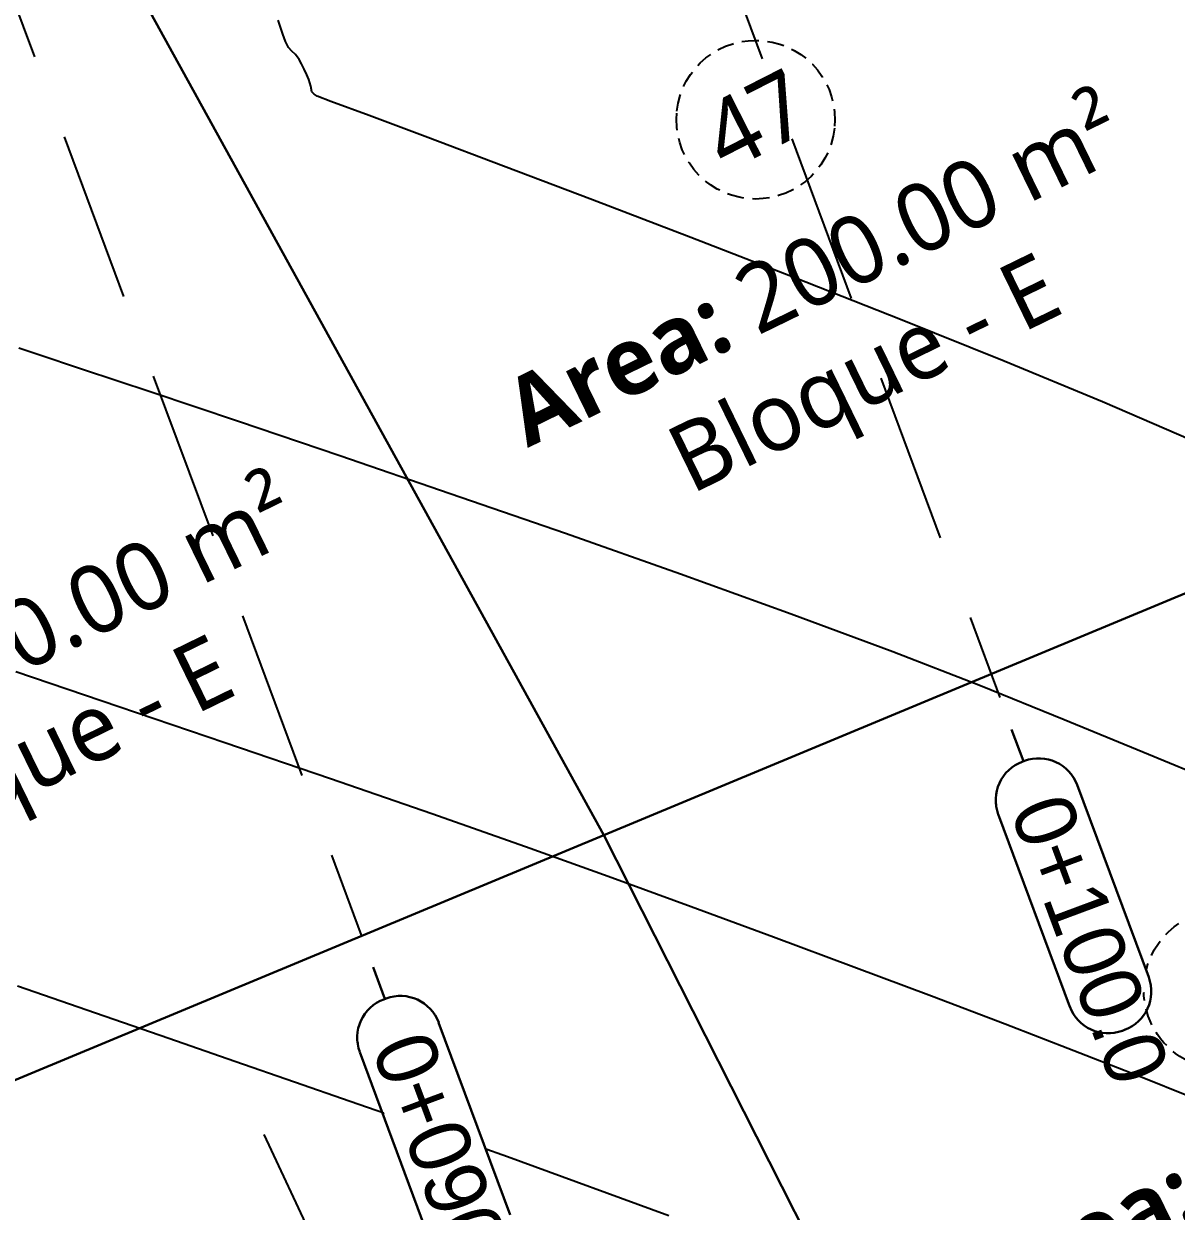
# Model space of a CAD drawing. Header units: millimetres. Extents: x 86 to 591881, y 99 to 1307229.
# Drawn here: x 590701.78 to 590718.69, y 1307130.57 to 1307148 of the extents above; entities that cross this region are included whole.
import ezdxf
from ezdxf.enums import TextEntityAlignment as Align

# ---------------------------------------------------------------- set-up
doc = ezdxf.new("R2010")
doc.units = ezdxf.units.MM
doc.linetypes.add('DASHED2', pattern=[0.375, 0.25, -0.125])
doc.linetypes.add('HIDDEN', pattern=[0.375, 0.25, -0.125])
doc.layers.add('_TEXTO', color=3, linetype='Continuous', lineweight=25)
for name, color, linetype in [('C-PROP-LINE', 230, 'Continuous'), ('C-PROP-TEXT', 92, 'Continuous'), ('C-ROAD-SAMP', 150, 'HIDDEN'), ('C-ROAD-SAMP-TEXT', 11, 'Continuous'), ('C-TOPO-MAJR', 9, 'Continuous'), ('C-TOPO-MINR', 8, 'Continuous')]:
    doc.layers.add(name, color=color, linetype=linetype)
doc.styles.add('ST - ETIQUETAS', font='', dxfattribs={"height": 2.5})
doc.styles.get("Standard").update_dxf_attribs({"font": 'simplex.shx'})
doc.styles.get('ST - ETIQUETAS').set_extended_font_data('Roboto Thin')

msp = doc.modelspace()

# ---------------------------------------------------------------- linework, layer by layer
at = {"layer": 'C-PROP-LINE', "color": 4, "linetype": 'Continuous', "lineweight": 25}
for points in [[(590715.854, 1307153.913, 0), (590703.079, 1307149.173, 0), (590710.291, 1307136.09, 0), (590723.1, 1307141.415, 0), (590715.854, 1307153.913, 0)], [(590703.079, 1307149.173, 0), (590690.726, 1307144.59, 0), (590697.947, 1307130.957, 0), (590710.291, 1307136.09, 0), (590703.079, 1307149.173, 0)], [(590723.1, 1307141.415, 0), (590710.291, 1307136.09, 0), (590717.013, 1307122.824, 0), (590729.356, 1307128.604, 0), (590723.1, 1307141.415, 0)], [(590710.291, 1307136.09, 0), (590697.947, 1307130.957, 0), (590705.188, 1307117.286, 0), (590717.013, 1307122.824, 0), (590710.291, 1307136.09, 0)]]:
    msp.add_polyline3d(points, dxfattribs=at)
at = {"layer": 'C-PROP-TEXT', "color": 12, "linetype": 'DASHED2', "lineweight": 25, "extrusion": (0, 0, -1)}
for centre, radius, start, end in [((-590712.521, 1307146.589), 1.164, 6.1647, 186.1647), ((-590712.521, 1307146.589), 1.164, 186.1647, 6.1647), ((-590719.388, 1307133.823), 1.171, 6.9092, 186.9092), ((-590719.388, 1307133.823), 1.171, 186.9092, 6.9092)]:
    msp.add_arc(centre, radius, start, end, dxfattribs=at)
at = {"layer": 'C-ROAD-SAMP', "color": 1, "linetype": 'DASHED2', "lineweight": 25, "ltscale": 10}
for points in [[(590702.153, 1307175.599), (590709.128, 1307156.854), (590716.103, 1307138.11)], [(590692.781, 1307172.111), (590699.756, 1307153.367), (590706.731, 1307134.623)], [(590705.302, 1307131.695), (590713.784, 1307113.582), (590722.266, 1307095.47)]]:
    msp.add_lwpolyline(points, dxfattribs=at)
at = {"layer": 'C-ROAD-SAMP-TEXT', "color": 194, "linetype": 'Continuous', "lineweight": 30}
for p, q in [((590716.277, 1307137.642), (590716.452, 1307137.173)), ((590716.469, 1307137.179), (590716.435, 1307137.167)), ((590706.905, 1307134.154), (590707.079, 1307133.685)), ((590707.097, 1307133.692), (590707.062, 1307133.679))]:
    msp.add_line(p, q, dxfattribs=at)
at = {"layer": 'C-TOPO-MAJR', "color": 40, "linetype": 'Continuous', "lineweight": -3}
for points, elevation in [([(590719.294, 1307136.856), (590718.204, 1307137.309), (590717.051, 1307137.78), (590715.819, 1307138.279), (590714.533, 1307138.78), (590713.044, 1307139.334), (590711.42, 1307139.919), (590709.729, 1307140.515), (590708.038, 1307141.1), (590706.416, 1307141.655), (590704.931, 1307142.158), (590703.649, 1307142.588), (590702.639, 1307142.925), (590701.969, 1307143.148), (590701.706, 1307143.237)], 457.5), ([(590711.247, 1307130.502), (590710.535, 1307130.762), (590709.68, 1307131.075), (590708.877, 1307131.368), (590708.107, 1307131.644), (590707.345, 1307131.912), (590706.569, 1307132.183), (590705.753, 1307132.465), (590704.874, 1307132.768), (590703.907, 1307133.103), (590702.83, 1307133.477), (590701.686, 1307133.873)], 458)]:
    msp.add_lwpolyline(points, dxfattribs=dict(at, elevation=elevation))
at = {"layer": 'C-TOPO-MINR', "color": 44, "linetype": 'Continuous', "lineweight": -3}
for points, elevation in [([(590718.914, 1307141.885), (590717.611, 1307142.446), (590716.17, 1307143.043), (590714.646, 1307143.657), (590713.094, 1307144.27), (590711.569, 1307144.862), (590710.126, 1307145.415), (590708.821, 1307145.909), (590707.709, 1307146.327), (590706.846, 1307146.65), (590706.286, 1307146.858), (590706.085, 1307146.933), (590706.042, 1307146.965), (590706.005, 1307146.999), (590705.99, 1307147.083), (590705.976, 1307147.13), (590705.96, 1307147.179), (590705.932, 1307147.249), (590705.896, 1307147.331), (590705.854, 1307147.408), (590705.818, 1307147.47), (590705.765, 1307147.544), (590705.714, 1307147.595), (590705.663, 1307147.648), (590705.622, 1307147.737), (590705.58, 1307147.845), (590705.51, 1307148.048)], 457.25), ([(590718.946, 1307132.23), (590718.119, 1307132.562), (590717.193, 1307132.925), (590716.182, 1307133.314), (590715.101, 1307133.725), (590713.963, 1307134.152), (590712.783, 1307134.591), (590711.576, 1307135.036), (590710.355, 1307135.484), (590709.144, 1307135.918), (590707.768, 1307136.4), (590706.279, 1307136.914), (590704.73, 1307137.443), (590703.173, 1307137.972), (590701.66, 1307138.484)], 457.75)]:
    msp.add_lwpolyline(points, dxfattribs=dict(at, elevation=elevation))

# ---------------------------------------------------------------- texts
at = {"layer": '_TEXTO', "style": 'ST - ETIQUETAS'}
msp.add_text('CALLE SECUNDARIA # 7', height=2.5, rotation=296.7711, dxfattribs=at).set_placement((590692.249, 1307128.065), align=Align.CENTER)
at = {"layer": 'C-PROP-TEXT', "color": 2, "linetype": 'Continuous', "lineweight": -3, "insert": (590712.748, 1307146.144), "char_height": 1, "attachment_point": 8, "rotation": 27, "style": 'ST - ETIQUETAS'}
msp.add_mtext('{\\fRoboto Black|b0|i0|c0|p2;47}', dxfattribs=at)
at = {"layer": 'C-PROP-TEXT', "color": 92, "linetype": 'Continuous', "lineweight": -3, "char_height": 1, "attachment_point": 2, "rotation": 26, "style": 'ST - ETIQUETAS'}
for insert in [(590713.159, 1307144.827), (590701.02, 1307139.223), (590720.029, 1307132.055)]:
    msp.add_mtext('{\\fRoboto Thin|b1|i0|c0|p2;\\C18;\\c0;Area:\\C0; \\fRoboto Thin|b0|i0|c0|p2;\\C178;\\c4980736;200.00 m²\\PBloque - E}', dxfattribs=dict(at, insert=insert))

# ---------------------------------------------------------------- next in the draw order: texts
at = {"layer": 'C-ROAD-SAMP-TEXT', "color": 194, "linetype": 'Continuous', "lineweight": -3, "char_height": 0.9, "width": 3.04168, "attachment_point": 4, "rotation": 290.4105, "bg_fill": 3, "box_fill_scale": 1.166667, "bg_fill_color": 256, "bg_fill_true_color": 13158600, "bg_fill_transparency": 0}
for s, insert in [('{\\fFreestyle Script|b0|i0|c0|p66;\\C196;\\c8323135;0+100.0}', (590716.661, 1307136.611)), ('{\\fFreestyle Script|b0|i0|c0|p66;\\C196;\\c8323135;0+090.0}', (590707.289, 1307133.123))]:
    msp.add_mtext(s, dxfattribs=dict(at, insert=insert))

# ---------------------------------------------------------------- next in the draw order: linework, layer by layer
at = {"layer": 'C-ROAD-SAMP-TEXT', "color": 194, "linetype": 'Continuous', "lineweight": 30}
for p, q in [((590718.291, 1307134.004), (590717.24, 1307136.826)), ((590716.081, 1307136.395), (590717.132, 1307133.572)), ((590708.919, 1307130.516), (590707.868, 1307133.339)), ((590717.903, 1307133.219), (590717.938, 1307133.232)), ((590706.709, 1307132.907), (590707.759, 1307130.085))]:
    msp.add_line(p, q, dxfattribs=at)
for centre, start, end in [((590716.644, 1307136.604), 110.4105, 200.4105), ((590716.678, 1307136.617), 20.4105, 110.4105), ((590717.728, 1307133.794), 290.4105, 20.4105), ((590707.272, 1307133.117), 110.4105, 200.4105), ((590707.306, 1307133.13), 20.4105, 110.4105), ((590717.694, 1307133.782), 200.4105, 290.4105)]:
    msp.add_arc(centre, 0.6, start, end, dxfattribs=at)

doc.saveas('drawing.dxf')
